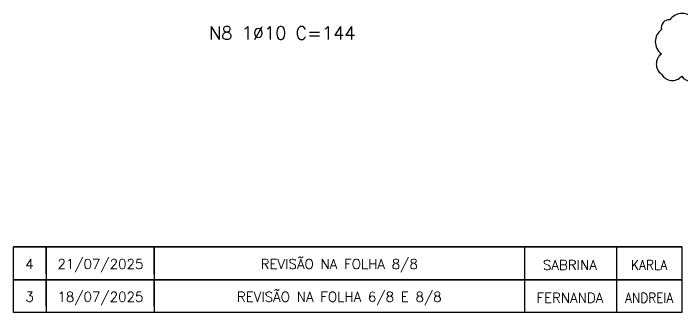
# Model space of a CAD drawing. Header units: centimetres. Extents: x 1658 to 27871, y 8240 to 11444.
# Drawn here: x 13008 to 13774, y 8781 to 9123 of the extents above; entities that cross this region are included whole.
import ezdxf
from ezdxf.enums import TextEntityAlignment as Align

# ---------------------------------------------------------------- set-up
doc = ezdxf.new("R2010")
doc.units = ezdxf.units.CM
doc.header["$LTSCALE"] = 50
doc.header["$MEASUREMENT"] = 0
for name, color, linetype in [('FORMATO-PRECON', 2, 'Continuous'), ('LINHA-01-PRECON', 1, 'Continuous'), ('X1', 2, 'Continuous')]:
    doc.layers.add(name, color=color, linetype=linetype)
doc.styles.add('PRECON-ROMANS', font='romans.shx')

# ---------------------------------------------------------------- blocks, each defined once
blk = doc.blocks.new('REV-A3-V')
at = {"layer": 'FORMATO-PRECON', "color": 1}
for p, q in [((780, 50), (780, 9.1)), ((920, 50), (920, 9.1))]:
    blk.add_line(p, q, dxfattribs=at)
for points in [[(1020, 50), (0, 50)], [(50, 9.1), (50, 50)], [(50, 50), (50, 0)], [(215, 9.1), (215, 50)], [(215, 50), (215, 0)], [(780, 50), (780, 0)], [(920, 50), (920, 0)]]:
    blk.add_lwpolyline(points, dxfattribs=at)
blk.add_lwpolyline([(1020, 0), (0, 0), (0, 50), (1020, 50)], close=True, dxfattribs=at)
at = {"layer": 'FORMATO-PRECON', "color": 2, "style": 'PRECON-ROMANS', "flags": 12}
for p in [(24.8, 24), (132.8, 24), (497.2, 24)]:
    blk.add_attdef('X', text='', height=15, dxfattribs=at).set_placement(p, align=Align.MIDDLE_CENTER)
at = {"layer": 'FORMATO-PRECON', "style": 'PRECON-ROMANS', "flags": 12}
for p in [(849.1, 22.6), (970, 22.6)]:
    blk.add_attdef('X', text='', height=15, dxfattribs=at).set_placement(p, align=Align.MIDDLE_CENTER)

msp = doc.modelspace()

# ---------------------------------------------------------------- linework, layer by layer
at = {"layer": 'LINHA-01-PRECON', "linetype": 'Continuous'}
msp.add_lwpolyline([(13787.84, 9116.09, 0.520567), (13759.55, 9116.09, 0.520567), (13750.06, 9104.9, 0.520567), (13750.06, 9077.24, 0.520567), (13750.06, 9053.99, 0.520567), (13773.11, 9051.62, 0.520567), (13794.99, 9051.62, 0.520567)], format="xyb", dxfattribs=at)

# ---------------------------------------------------------------- block references
at = {"color": 1}
ref = msp.add_blockref('REV-A3-V', (13008.36, 8818.94), dxfattribs=dict(at, xscale=0.749999976233481, yscale=0.749999976233481, zscale=0.749999976233481))
ref.add_attrib('X', '4', dxfattribs={"layer": 'FORMATO-PRECON', "color": 2, "height": 11.25, "rotation": 360, "style": 'PRECON-ROMANS', "flags": 12}).set_placement((13026.92, 8836.96), align=Align.MIDDLE_CENTER)
ref.add_attrib('X', '21/07/2025', dxfattribs={"layer": 'FORMATO-PRECON', "color": 2, "height": 11.25, "rotation": 360, "style": 'PRECON-ROMANS', "flags": 12}).set_placement((13107.94, 8836.96), align=Align.MIDDLE_CENTER)
ref.add_attrib('X', 'REVISÃO NA FOLHA 8/8', dxfattribs={"layer": 'FORMATO-PRECON', "color": 2, "height": 11.25, "rotation": 360, "style": 'PRECON-ROMANS', "flags": 12}).set_placement((13381.27, 8836.96), align=Align.MIDDLE_CENTER)
ref.add_attrib('X', 'SABRINA', dxfattribs={"layer": 'FORMATO-PRECON', "height": 11.25, "rotation": 360, "style": 'PRECON-ROMANS', "flags": 12}).set_placement((13645.2, 8835.86), align=Align.MIDDLE_CENTER)
ref.add_attrib('X', 'KARLA', dxfattribs={"layer": 'FORMATO-PRECON', "height": 11.25, "rotation": 360, "style": 'PRECON-ROMANS', "width": 0.9, "flags": 12}).set_placement((13735.88, 8835.86), align=Align.MIDDLE_CENTER)
ref = msp.add_blockref('REV-A3-V', (13008.36, 8781.44), dxfattribs=dict(at, xscale=0.749999976233481, yscale=0.749999976233481, zscale=0.749999976233481))
ref.add_attrib('X', '3', dxfattribs={"layer": 'FORMATO-PRECON', "color": 2, "height": 11.25, "rotation": 360, "style": 'PRECON-ROMANS', "flags": 12}).set_placement((13026.92, 8799.46), align=Align.MIDDLE_CENTER)
ref.add_attrib('X', '18/07/2025', dxfattribs={"layer": 'FORMATO-PRECON', "color": 2, "height": 11.25, "rotation": 360, "style": 'PRECON-ROMANS', "flags": 12}).set_placement((13107.94, 8799.46), align=Align.MIDDLE_CENTER)
ref.add_attrib('X', 'REVISÃO NA FOLHA 6/8 E 8/8', dxfattribs={"layer": 'FORMATO-PRECON', "color": 2, "height": 11.25, "rotation": 360, "style": 'PRECON-ROMANS', "flags": 12}).set_placement((13381.27, 8799.46), align=Align.MIDDLE_CENTER)
ref.add_attrib('X', 'FERNANDA', dxfattribs={"layer": 'FORMATO-PRECON', "height": 11.25, "rotation": 360, "style": 'PRECON-ROMANS', "flags": 12}).set_placement((13645.2, 8798.36), align=Align.MIDDLE_CENTER)
ref.add_attrib('X', 'ANDREIA', dxfattribs={"layer": 'FORMATO-PRECON', "height": 11.25, "rotation": 360, "style": 'PRECON-ROMANS', "width": 0.9, "flags": 12}).set_placement((13735.88, 8798.36), align=Align.MIDDLE_CENTER)

# ---------------------------------------------------------------- texts
at = {"layer": 'X1', "style": 'PRECON-ROMANS'}
msp.add_text('N8 1%%C10 C=144', height=15, dxfattribs=at).set_placement((13232.11, 9093.52))

doc.saveas('drawing.dxf')
